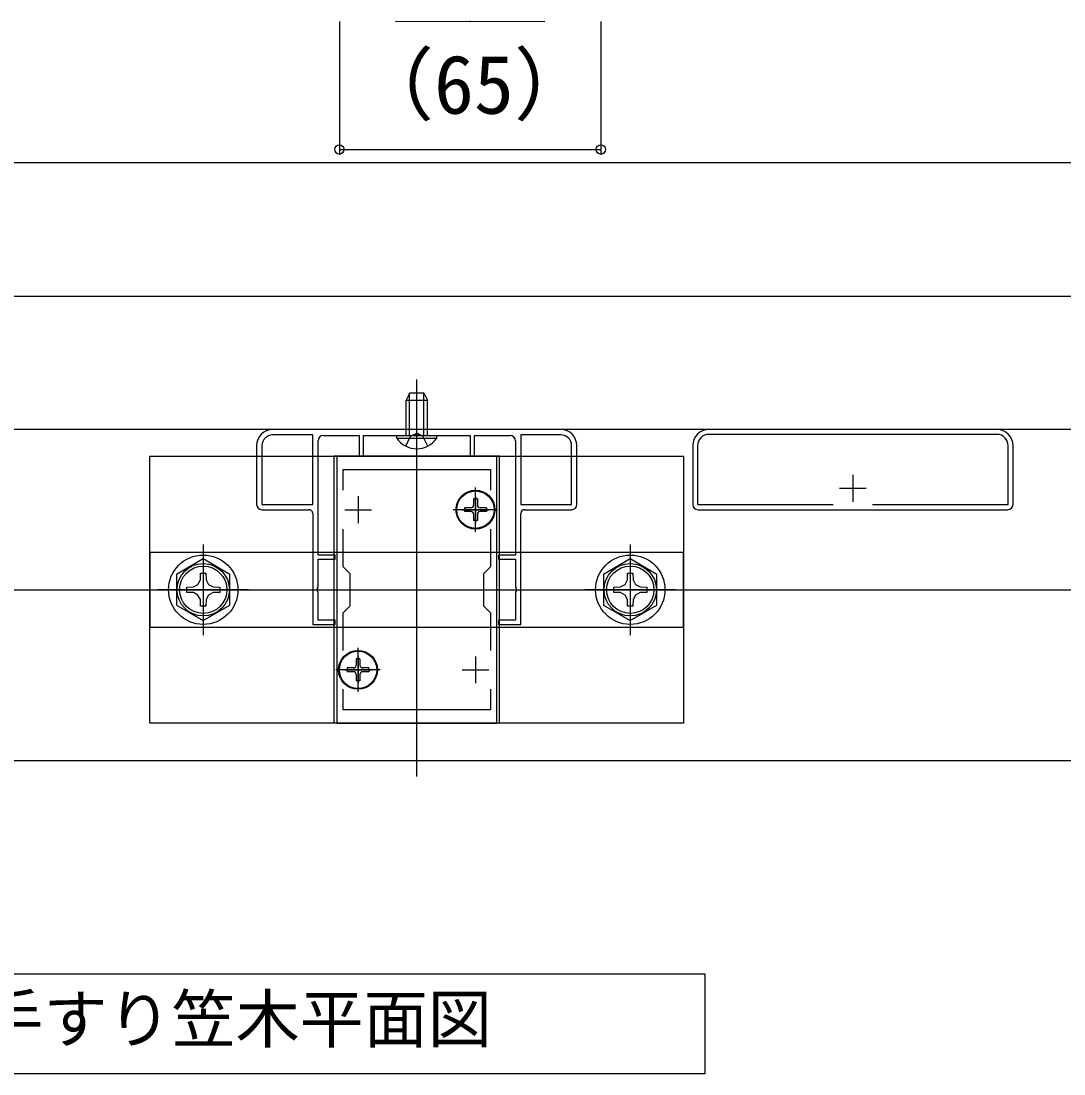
# Model space of a CAD drawing. Units: millimetres, scale not verified. Extents: x -876 to 875, y -1310 to 1303.
# Drawn here: x 114.6 to 310, y -731.4 to -534.2 of the extents above; entities that cross this region are included whole.
import ezdxf
from ezdxf.enums import TextEntityAlignment as Align

# ---------------------------------------------------------------- set-up
doc = ezdxf.new("R2010")
doc.units = ezdxf.units.MM
doc.header["$LTSCALE"] = 6
for name, color, linetype in [('0-1_USER1', 3, 'Continuous'), ('0-2_YKK_11', 7, 'Continuous'), ('0-3_YKK_12', 2, 'Continuous'), ('0-4_YKK_13', 4, 'Continuous'), ('0-5_YKK_D', 6, 'Continuous'), ('0-7_YSS_K', 3, 'Continuous')]:
    doc.layers.add(name, color=color, linetype=linetype)
doc.styles.add('ＭＳ ゴシック', font='')
doc.styles.get('ＭＳ ゴシック').set_extended_font_data('MS Gothic')

msp = doc.modelspace()

# ---------------------------------------------------------------- linework, layer by layer
at = {"layer": '0-1_USER1'}
msp.add_lwpolyline([(105.741, -712.634), (242.764, -712.634), (242.764, -731.369), (105.741, -731.369)], close=True, dxfattribs=at)
at = {"layer": '0-2_YKK_11'}
for p, q in [((215.772, -610.678), (161.772, -610.678)), ((297.472, -610.678), (243.472, -610.678)), ((215.772, -611.678), (208.272, -611.678)), ((297.472, -611.578), (243.472, -611.578)), ((158.772, -613.678), (158.772, -624.678)), ((218.772, -624.678), (218.772, -613.678)), ((240.472, -613.678), (240.472, -624.678)), ((300.472, -624.678), (300.472, -613.678)), ((270.472, -619.178), (270.472, -624.178)), ((177.772, -623.178), (177.772, -628.178)), ((199.772, -623.178), (199.772, -628.178)), ((267.972, -621.678), (272.972, -621.678)), ((159.772, -625.678), (168.572, -625.678)), ((175.272, -625.678), (180.272, -625.678)), ((197.272, -625.678), (202.272, -625.678)), ((208.972, -625.678), (217.772, -625.678)), ((241.472, -625.678), (299.472, -625.678)), ((177.772, -653.178), (177.772, -658.178)), ((199.772, -653.178), (199.772, -658.178)), ((175.272, -655.678), (180.272, -655.678)), ((197.272, -655.678), (202.272, -655.678))]:
    msp.add_line(p, q, dxfattribs=at)
for points in [[(169.272, -624.678), (169.272, -611.678), (161.772, -611.678)], [(169.272, -626.378), (169.272, -647.178), (173.472, -647.178), (173.472, -646.378), (170.272, -646.378), (170.272, -641.136), (170.152, -640.953), (170.152, -640.403), (170.272, -640.22), (170.272, -634.978), (173.472, -634.978), (173.472, -634.178), (170.272, -634.178), (170.272, -612.778)], [(171.272, -611.778), (177.972, -611.778), (177.972, -615.678), (178.772, -615.678), (178.772, -611.778), (188.314, -611.778), (188.497, -611.658), (189.047, -611.658), (189.23, -611.778), (198.772, -611.778), (198.772, -615.678), (199.572, -615.678), (199.572, -611.778), (206.272, -611.778)], [(207.272, -612.778), (207.272, -634.178), (204.072, -634.178), (204.072, -634.978), (207.272, -634.978), (207.272, -640.22), (207.392, -640.403), (207.392, -640.953), (207.272, -641.136), (207.272, -646.378), (204.072, -646.378), (204.072, -647.178), (208.272, -647.178), (208.272, -626.378)], [(208.272, -611.678), (208.272, -624.678), (217.772, -624.678), (217.772, -613.678)], [(159.772, -613.678), (159.772, -624.678), (169.272, -624.678)], [(241.372, -613.678), (241.372, -624.678), (266.779, -624.678)], [(274.165, -624.678), (299.572, -624.678), (299.572, -613.678)], [(174.972, -622.045), (174.972, -618.178), (202.572, -618.178), (202.572, -622.045)], [(174.972, -652.045), (174.972, -644.978), (176.272, -643.678), (176.272, -637.678), (174.972, -636.378), (174.972, -629.311)], [(202.572, -629.311), (202.572, -636.378), (201.272, -637.678), (201.272, -643.678), (202.572, -644.978), (202.572, -652.045)], [(202.572, -659.311), (202.572, -663.178), (174.972, -663.178), (174.972, -659.311)]]:
    msp.add_lwpolyline(points, dxfattribs=at)
msp.add_lwpolyline([(173.772, -615.678), (173.772, -665.678), (203.772, -665.678), (203.772, -615.678)], close=True, dxfattribs=at)
for centre, radius, start, end in [((161.772, -613.678), 3, 90.00001, 179.99999), ((215.772, -613.678), 3, 0.00001, 89.99999), ((243.472, -613.678), 3, 90.00001, 179.99999), ((297.472, -613.678), 3, 0.00001, 89.99999), ((161.772, -613.678), 2, 90.00001, 179.99999), ((171.272, -612.778), 1, 90.00001, 179.99999), ((206.272, -612.778), 1, 0.00001, 89.99999), ((215.772, -613.678), 2, 0.00001, 89.99999), ((243.472, -613.678), 2.1, 90.00001, 179.99999), ((297.472, -613.678), 2.1, 0.00001, 89.99999), ((159.772, -624.678), 1, 180.00001, 269.99999), ((217.772, -624.678), 1, 270.00001, 359.99999), ((241.472, -624.678), 1, 180.00001, 269.99999), ((299.472, -624.678), 1, 270.00001, 359.99999), ((168.572, -626.378), 0.7, 0.00001, 89.99999), ((208.972, -626.378), 0.7, 90.00001, 179.99999)]:
    msp.add_arc(centre, radius, start, end, dxfattribs=at)
at = {"layer": '0-3_YKK_12'}
msp.add_line((188.772, -675.678), (188.772, -605.678), dxfattribs=at)
for points in [[(78.772, -560.678), (418.772, -560.678), (431.272, -560.678)], [(78.772, -672.678), (418.772, -672.678), (431.272, -672.678)]]:
    msp.add_lwpolyline(points, dxfattribs=at)
msp.add_lwpolyline([(-21.228, -585.678), (428.772, -585.678), (428.772, -610.678), (-21.228, -610.678)], close=True, dxfattribs=at)
at = {"layer": '0-4_YKK_13'}
for p, q in [((184.768, -534.156), (198.734, -534.213)), ((198.724, -534.2), (198.82, -534.2)), ((198.809, -534.213), (212.776, -534.156)), ((188.772, -616.778), (188.772, -601.278)), ((187.472, -603.778), (186.772, -605.178)), ((187.426, -611.778), (187.426, -603.869)), ((187.472, -603.778), (190.072, -603.778)), ((190.072, -603.778), (190.772, -605.178)), ((190.117, -611.778), (190.117, -603.869)), ((190.772, -611.778), (190.772, -605.178)), ((185.022, -612.287), (185.022, -611.778)), ((185.022, -611.778), (192.522, -611.778)), ((204.272, -615.678), (173.272, -615.678)), ((204.272, -665.678), (204.272, -615.678)), ((199.772, -629.828), (199.772, -621.528)), ((200.122, -623.628), (199.422, -623.628)), ((199.422, -623.628), (199.422, -624.828)), ((200.122, -623.628), (200.122, -624.828)), ((203.922, -625.678), (195.622, -625.678)), ((197.722, -625.328), (197.722, -626.028)), ((198.922, -625.328), (197.722, -625.328)), ((198.922, -626.028), (197.722, -626.028)), ((199.422, -626.528), (199.422, -627.728)), ((200.122, -626.528), (200.122, -627.728)), ((201.822, -625.328), (200.622, -625.328)), ((201.822, -626.028), (200.622, -626.028)), ((201.822, -625.328), (201.822, -626.028)), ((200.122, -627.728), (199.422, -627.728)), ((148.772, -632.178), (148.772, -649.178)), ((228.772, -632.178), (228.772, -649.178)), ((148.249, -638.824), (148.27, -637.578)), ((228.249, -638.824), (228.27, -637.578)), ((157.272, -640.678), (140.272, -640.678)), ((237.272, -640.678), (220.272, -640.678)), ((177.772, -659.828), (177.772, -651.528)), ((178.122, -653.628), (177.422, -653.628)), ((177.422, -653.628), (177.422, -654.828)), ((178.122, -653.628), (178.122, -654.828)), ((181.922, -655.678), (173.622, -655.678)), ((175.722, -655.328), (175.722, -656.028)), ((176.922, -655.328), (175.722, -655.328)), ((176.922, -656.028), (175.722, -656.028)), ((177.422, -656.528), (177.422, -657.728)), ((178.122, -656.528), (178.122, -657.728)), ((179.822, -655.328), (178.622, -655.328)), ((179.822, -656.028), (178.622, -656.028)), ((179.822, -655.328), (179.822, -656.028)), ((178.122, -657.728), (177.422, -657.728))]:
    msp.add_line(p, q, dxfattribs=at)
for points in [[(186.772, -611.778), (186.772, -605.178), (190.772, -605.178)], [(186.722, -613.787), (187.627, -611.931), (188.772, -611.323)], [(190.822, -613.787), (189.917, -611.931), (188.772, -611.323)], [(185.022, -612.287), (192.522, -612.287), (192.522, -611.778)], [(204.272, -665.678), (173.272, -665.678), (173.272, -615.678)], [(146.918, -640.155), (147.787, -639.693), (148.249, -638.824)], [(148.27, -637.578), (149.273, -637.578), (149.295, -638.824)], [(149.295, -638.824), (149.757, -639.693), (150.625, -640.155)], [(226.918, -640.155), (227.787, -639.693), (228.249, -638.824)], [(228.27, -637.578), (229.273, -637.578), (229.295, -638.824)], [(229.295, -638.824), (229.757, -639.693), (230.625, -640.155)], [(146.918, -641.201), (145.672, -641.179), (145.672, -640.176), (146.918, -640.155)], [(150.625, -640.155), (151.872, -640.176), (151.872, -641.179), (150.625, -641.201)], [(226.918, -641.201), (225.672, -641.179), (225.672, -640.176), (226.918, -640.155)], [(230.625, -640.155), (231.872, -640.176), (231.872, -641.179), (230.625, -641.201)], [(148.249, -642.531), (147.787, -641.663), (146.918, -641.201)], [(149.295, -642.531), (149.273, -643.778), (148.27, -643.778), (148.249, -642.531)], [(150.625, -641.201), (149.757, -641.663), (149.295, -642.531)], [(228.249, -642.531), (227.787, -641.663), (226.918, -641.201)], [(229.295, -642.531), (229.273, -643.778), (228.27, -643.778), (228.249, -642.531)], [(230.625, -641.201), (229.757, -641.663), (229.295, -642.531)]]:
    msp.add_lwpolyline(points, dxfattribs=at)
for points in [[(238.772, -615.678), (238.772, -665.678), (138.772, -665.678), (138.772, -615.678)], [(138.772, -647.678), (238.772, -647.678), (238.772, -633.678), (138.772, -633.678)], [(153.772, -637.791), (148.772, -634.904), (143.772, -637.791), (143.772, -643.565), (148.772, -646.451), (153.772, -643.565)], [(233.772, -637.791), (228.772, -634.904), (223.772, -637.791), (223.772, -643.565), (228.772, -646.451), (233.772, -643.565)]]:
    msp.add_lwpolyline(points, close=True, dxfattribs=at)
for centre, radius in [((199.772, -625.678), 3.65), ((199.772, -625.678), 3.5), ((148.772, -640.678), 6.5), ((228.772, -640.678), 6.5), ((148.772, -640.678), 4.907), ((148.772, -640.678), 4.432), ((228.772, -640.678), 4.907), ((228.772, -640.678), 4.432), ((177.772, -655.678), 3.65), ((177.772, -655.678), 3.5)]:
    msp.add_circle(centre, radius, dxfattribs=at)
for centre, radius, start, end in [((188.772, -609.751), 4.527, 214.06671, 325.93329), ((198.922, -624.828), 0.5, 270, 0), ((200.622, -624.828), 0.5, 180, 270), ((198.922, -626.528), 0.5, 0, 90), ((200.622, -626.528), 0.5, 90, 180), ((176.922, -654.828), 0.5, 270, 0), ((176.922, -656.528), 0.5, 0, 90), ((178.622, -654.828), 0.5, 180, 270), ((178.622, -656.528), 0.5, 90, 180)]:
    msp.add_arc(centre, radius, start, end, dxfattribs=at)
at = {"layer": '0-5_YKK_D'}
for p, q in [((174.272, -534.209), (174.272, -559.209)), ((223.272, -534.209), (223.272, -559.209)), ((174.272, -558.209), (223.272, -558.209))]:
    msp.add_line(p, q, dxfattribs=at)
for centre in [(174.272, -558.209), (223.272, -558.209)]:
    msp.add_circle(centre, 0.875, dxfattribs=at)
at = {"layer": '0-7_YSS_K'}
msp.add_line((33.772, -640.678), (486.772, -640.678), dxfattribs=at)

# ---------------------------------------------------------------- texts
at = {"layer": '0-1_USER1', "style": 'ＭＳ ゴシック'}
msp.add_text('手すり笠木平面図', height=8.798, dxfattribs=at).set_placement((106.841, -728.113), align=Align.BOTTOM_LEFT)
at = {"layer": '0-5_YKK_D', "style": 'ＭＳ ゴシック'}
msp.add_text('（65）', height=11, dxfattribs=at).set_placement((176.996, -554.819), align=Align.BOTTOM_LEFT)

doc.saveas('drawing.dxf')
